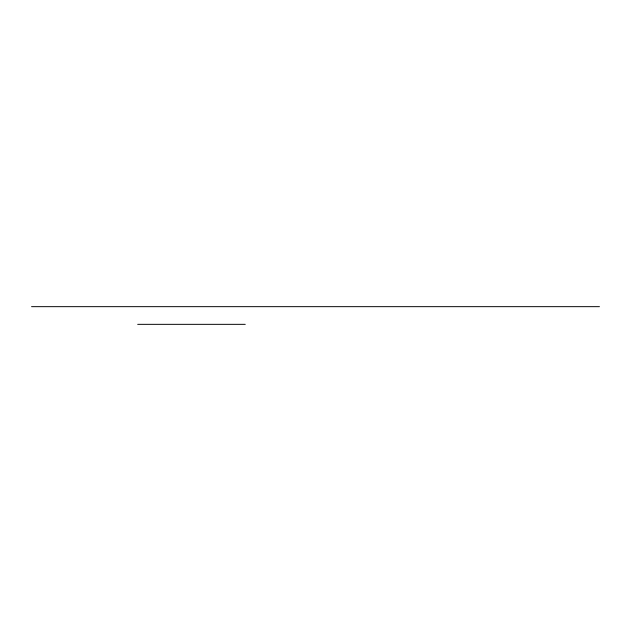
<?xml version="1.0" encoding="UTF-8"?>
<svg xmlns="http://www.w3.org/2000/svg" width="631" height="631" viewBox="0 0 631 631"><rect width="100%" height="100%" fill="white"/><g stroke="black" fill="none" stroke-linecap="round" stroke-linejoin="round"><path stroke-width="0.95" d="M31.55 306.658L599.45 306.658M137.692 324.342L245.254 324.342"/></g></svg>
